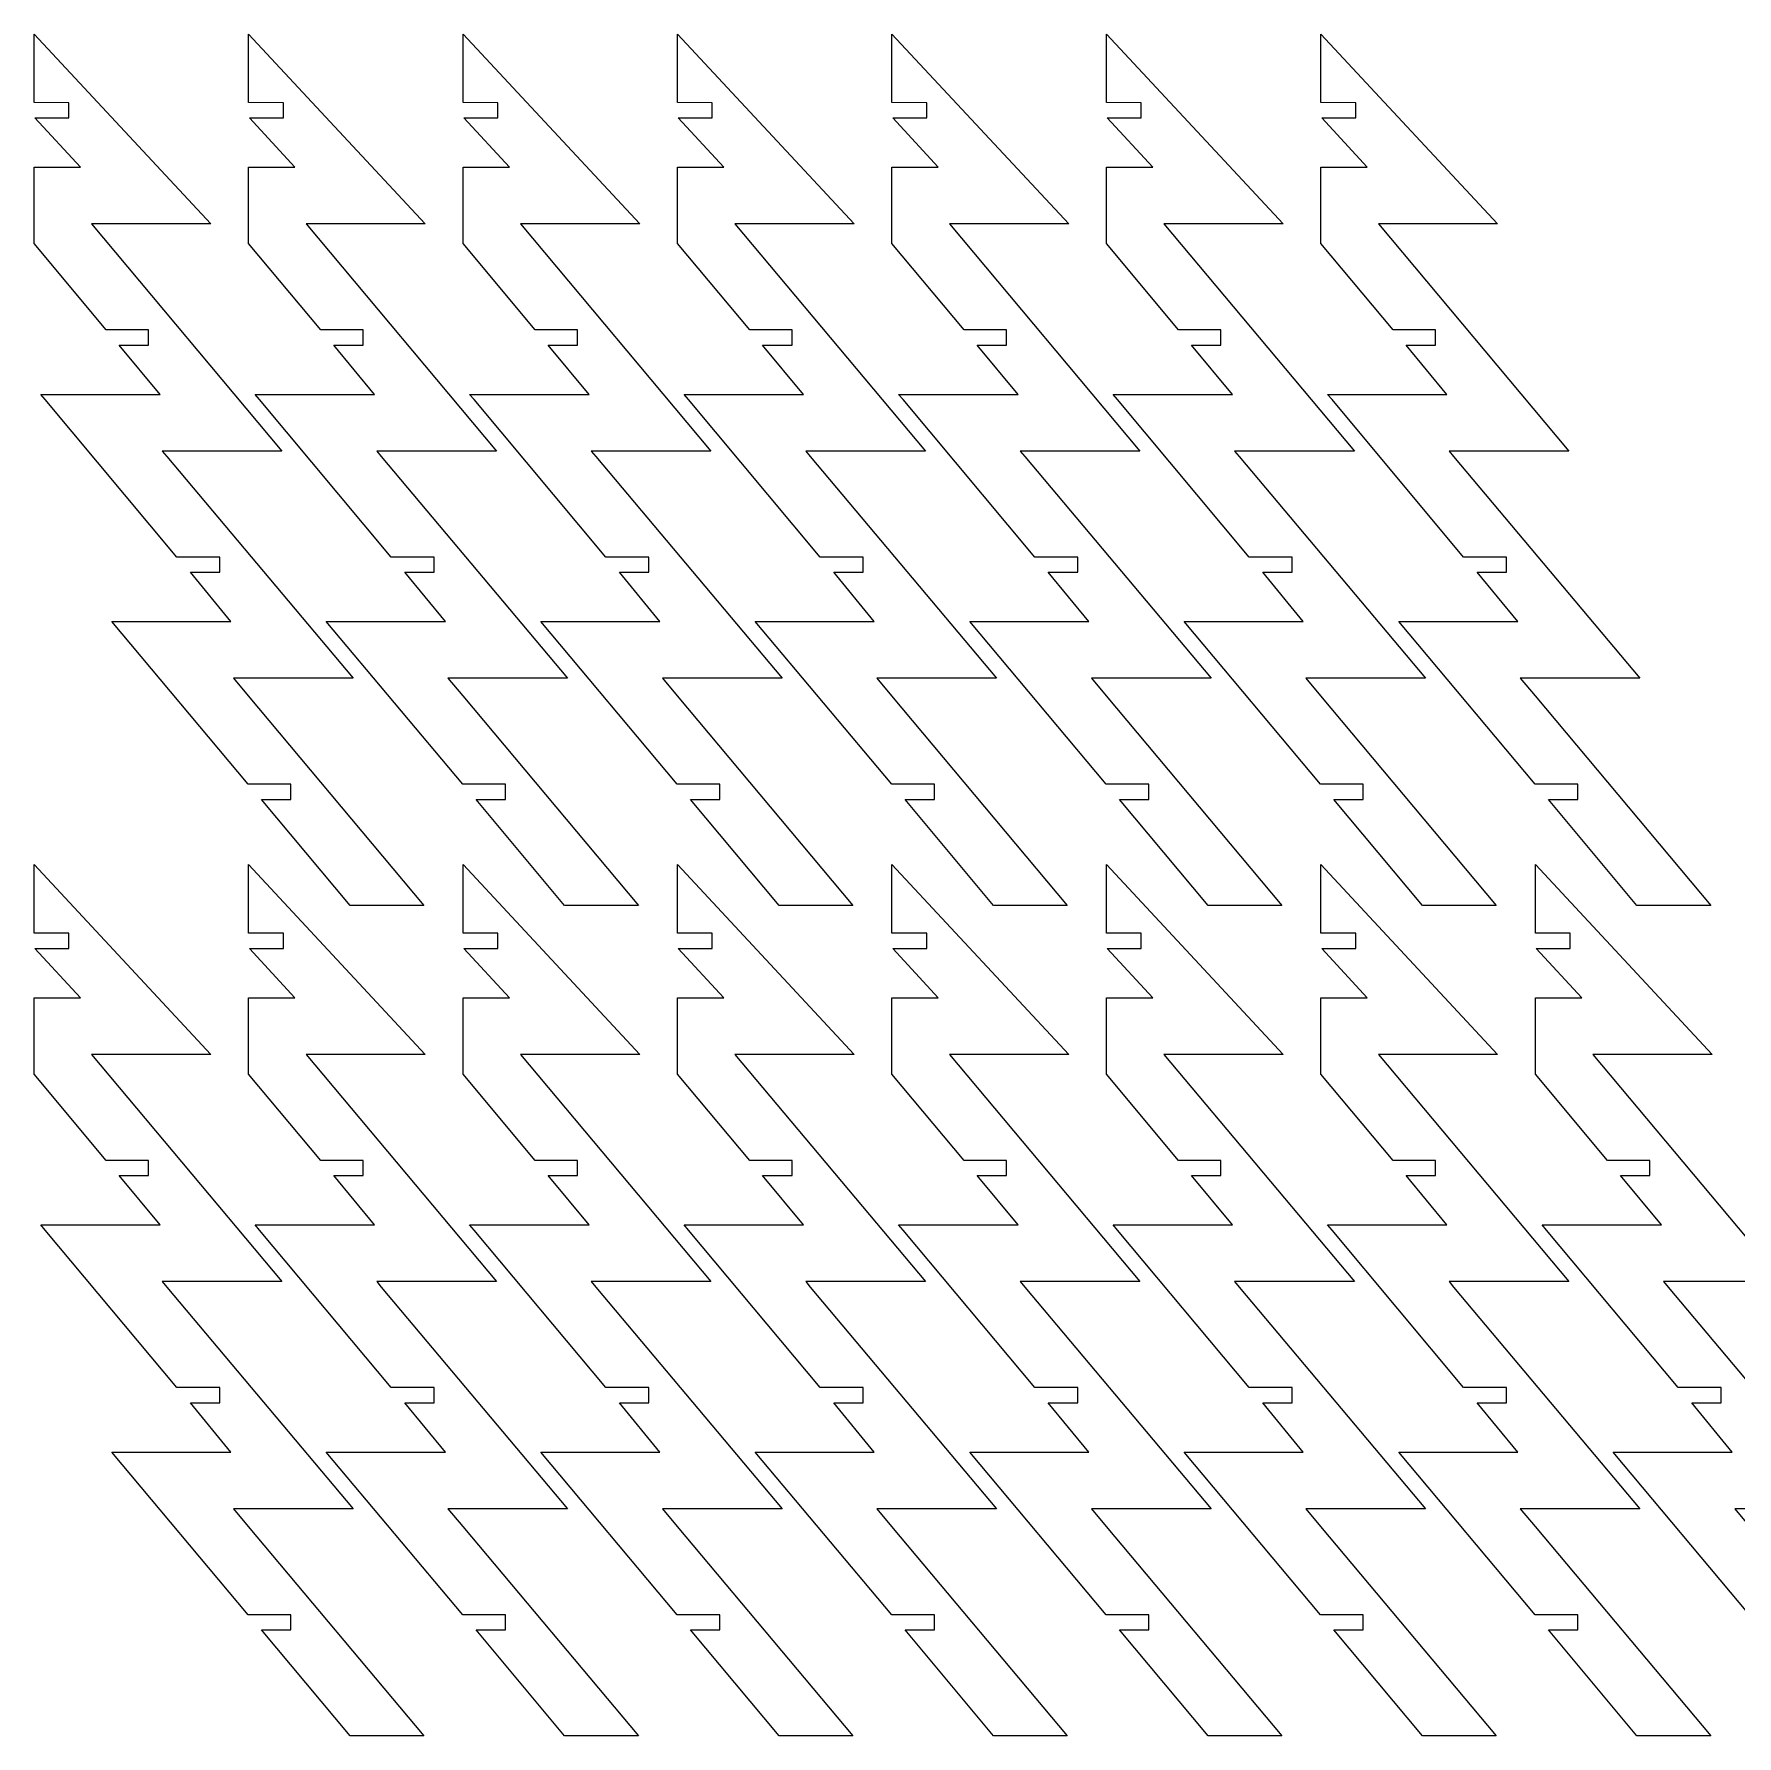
# Model space of a CAD drawing. Header units: millimetres. Extents: x -1172 to 901, y -384 to 816.
# Drawn here: x -239.5 to 97.8, y -275.7 to 61.4 of the extents above; entities that cross this region are included whole.
import ezdxf

# ---------------------------------------------------------------- set-up
doc = ezdxf.new("R2010")
doc.units = ezdxf.units.MM
doc.header["$MEASUREMENT"] = 0
doc.layers.add('layer 1', color=7, linetype='Continuous')

msp = doc.modelspace()

# ---------------------------------------------------------------- linework, layer by layer
at = {"layer": 'layer 1', "color": 142, "lineweight": 9}
for points in [[(-224.1296, -54.992), (-224.1296, -54.992), (-197.105, -87.2105), (-197.105, -87.2105), (-197.105, -87.2105), (-197.105, -87.2105), (-188.6543, -87.2105), (-188.6543, -87.2105), (-188.6543, -87.2105), (-188.6543, -87.2105), (-188.6543, -90.2105), (-188.6543, -90.2105), (-188.6543, -90.2105), (-188.6543, -90.2105), (-194.4703, -90.2105), (-194.4703, -90.2105), (-194.4703, -90.2105), (-194.4703, -90.2105), (-176.9279, -111.2107), (-176.9279, -111.2107), (-176.9279, -111.2107), (-176.9279, -111.2107), (-162.3229, -111.2107), (-162.3229, -111.2107), (-162.3229, -111.2107), (-162.3229, -111.2107), (-197.1209, -69.724), (-197.1209, -69.724), (-197.1209, -69.724), (-197.1209, -69.724), (-200.0419, -66.2103), (-200.0419, -66.2103), (-200.0419, -66.2103), (-200.0419, -66.2103), (-176.3353, -66.2103), (-176.3353, -66.2103), (-176.3353, -66.2103), (-176.3353, -66.2103), (-213.2499, -22.3108), (-213.2499, -22.3108), (-213.2499, -22.3108), (-213.2499, -22.3108), (-214.1389, -21.2101), (-214.1389, -21.2101), (-214.1389, -21.2101), (-214.1389, -21.2101), (-190.4323, -21.2101), (-190.4323, -21.2101), (-190.4323, -21.2101), (-190.4323, -21.2101), (-228.1513, 23.7902), (-228.1513, 23.7902), (-228.1513, 23.7902), (-228.1513, 23.7902), (-204.5293, 23.7902), (-204.5293, 23.7902), (-204.5293, 23.7902), (-204.5293, 23.7902), (-239.5389, 61.3822), (-239.5389, 61.3822), (-239.5389, 61.3822), (-239.5389, 61.3822), (-239.5389, 47.7932), (-239.5389, 47.7932), (-239.5389, 47.7932), (-239.5389, 47.7932), (-232.6386, 47.7904), (-232.6386, 47.7904), (-232.6386, 47.7904), (-232.6386, 47.7904), (-232.6386, 44.7904), (-232.6386, 44.7904), (-232.6386, 44.7904), (-232.6386, 44.7904), (-239.3789, 44.7904), (-239.3789, 44.7904), (-239.3789, 44.7904), (-239.3789, 44.7904), (-230.3526, 35.0086), (-230.3526, 35.0086), (-230.3526, 35.0086), (-230.3526, 35.0086), (-239.5389, 35.0086), (-239.5389, 35.0086), (-239.5389, 35.0086), (-239.5389, 35.0086), (-239.5389, 19.8956), (-239.5389, 19.8956), (-239.5389, 19.8956), (-239.5389, 19.8956), (-225.2303, 2.7929), (-225.2303, 2.7929), (-225.2303, 2.7929), (-225.2303, 2.7929), (-216.8483, 2.79), (-216.8483, 2.79), (-216.8483, 2.79), (-216.8483, 2.79), (-216.8483, -0.21), (-216.8483, -0.21), (-216.8483, -0.21), (-216.8483, -0.21), (-222.6648, -0.21), (-222.6648, -0.21), (-222.6648, -0.21), (-222.6648, -0.21), (-214.5623, -9.9918), (-214.5623, -9.9918), (-214.5623, -9.9918), (-214.5623, -9.9918), (-238.2266, -9.9918), (-238.2266, -9.9918), (-238.2266, -9.9918), (-238.2266, -9.9918), (-237.3376, -11.0078), (-237.3376, -11.0078), (-237.3376, -11.0078), (-237.3376, -11.0078), (-211.2603, -42.2073), (-211.2603, -42.2073), (-211.2603, -42.2073), (-211.2603, -42.2073), (-202.7513, -42.2102), (-202.7513, -42.2102), (-202.7513, -42.2102), (-202.7513, -42.2102), (-202.7513, -45.2102), (-202.7513, -45.2102), (-202.7513, -45.2102), (-202.7513, -45.2102), (-208.5685, -45.2102), (-208.5685, -45.2102), (-208.5685, -45.2102), (-208.5685, -45.2102), (-200.5499, -54.992), (-200.5499, -54.992), (-200.5499, -54.992), (-208.4098, -54.992), (-216.2697, -54.992), (-224.1296, -54.992)], [(-181.645, -54.992), (-181.645, -54.992), (-154.6204, -87.2105), (-154.6204, -87.2105), (-154.6204, -87.2105), (-154.6204, -87.2105), (-146.1697, -87.2105), (-146.1697, -87.2105), (-146.1697, -87.2105), (-146.1697, -87.2105), (-146.1697, -90.2105), (-146.1697, -90.2105), (-146.1697, -90.2105), (-146.1697, -90.2105), (-151.9857, -90.2105), (-151.9857, -90.2105), (-151.9857, -90.2105), (-151.9857, -90.2105), (-134.4433, -111.2107), (-134.4433, -111.2107), (-134.4433, -111.2107), (-134.4433, -111.2107), (-119.8383, -111.2107), (-119.8383, -111.2107), (-119.8383, -111.2107), (-119.8383, -111.2107), (-154.6363, -69.724), (-154.6363, -69.724), (-154.6363, -69.724), (-154.6363, -69.724), (-157.5573, -66.2103), (-157.5573, -66.2103), (-157.5573, -66.2103), (-157.5573, -66.2103), (-133.8507, -66.2103), (-133.8507, -66.2103), (-133.8507, -66.2103), (-133.8507, -66.2103), (-170.7653, -22.3108), (-170.7653, -22.3108), (-170.7653, -22.3108), (-170.7653, -22.3108), (-171.6543, -21.2101), (-171.6543, -21.2101), (-171.6543, -21.2101), (-171.6543, -21.2101), (-147.9477, -21.2101), (-147.9477, -21.2101), (-147.9477, -21.2101), (-147.9477, -21.2101), (-185.6667, 23.7902), (-185.6667, 23.7902), (-185.6667, 23.7902), (-185.6667, 23.7902), (-162.0447, 23.7902), (-162.0447, 23.7902), (-162.0447, 23.7902), (-162.0447, 23.7902), (-197.0543, 61.3822), (-197.0543, 61.3822), (-197.0543, 61.3822), (-197.0543, 61.3822), (-197.0543, 47.7932), (-197.0543, 47.7932), (-197.0543, 47.7932), (-197.0543, 47.7932), (-190.154, 47.7904), (-190.154, 47.7904), (-190.154, 47.7904), (-190.154, 47.7904), (-190.154, 44.7904), (-190.154, 44.7904), (-190.154, 44.7904), (-190.154, 44.7904), (-196.8943, 44.7904), (-196.8943, 44.7904), (-196.8943, 44.7904), (-196.8943, 44.7904), (-187.868, 35.0086), (-187.868, 35.0086), (-187.868, 35.0086), (-187.868, 35.0086), (-197.0543, 35.0086), (-197.0543, 35.0086), (-197.0543, 35.0086), (-197.0543, 35.0086), (-197.0543, 19.8956), (-197.0543, 19.8956), (-197.0543, 19.8956), (-197.0543, 19.8956), (-182.7457, 2.7929), (-182.7457, 2.7929), (-182.7457, 2.7929), (-182.7457, 2.7929), (-174.3637, 2.79), (-174.3637, 2.79), (-174.3637, 2.79), (-174.3637, 2.79), (-174.3637, -0.21), (-174.3637, -0.21), (-174.3637, -0.21), (-174.3637, -0.21), (-180.1802, -0.21), (-180.1802, -0.21), (-180.1802, -0.21), (-180.1802, -0.21), (-172.0777, -9.9918), (-172.0777, -9.9918), (-172.0777, -9.9918), (-172.0777, -9.9918), (-195.742, -9.9918), (-195.742, -9.9918), (-195.742, -9.9918), (-195.742, -9.9918), (-194.853, -11.0078), (-194.853, -11.0078), (-194.853, -11.0078), (-194.853, -11.0078), (-168.7757, -42.2073), (-168.7757, -42.2073), (-168.7757, -42.2073), (-168.7757, -42.2073), (-160.2667, -42.2102), (-160.2667, -42.2102), (-160.2667, -42.2102), (-160.2667, -42.2102), (-160.2667, -45.2102), (-160.2667, -45.2102), (-160.2667, -45.2102), (-160.2667, -45.2102), (-166.0839, -45.2102), (-166.0839, -45.2102), (-166.0839, -45.2102), (-166.0839, -45.2102), (-158.0653, -54.992), (-158.0653, -54.992), (-158.0653, -54.992), (-165.9252, -54.992), (-173.7851, -54.992), (-181.645, -54.992)], [(-139.1604, -54.992), (-139.1604, -54.992), (-112.1358, -87.2105), (-112.1358, -87.2105), (-112.1358, -87.2105), (-112.1358, -87.2105), (-103.6851, -87.2105), (-103.6851, -87.2105), (-103.6851, -87.2105), (-103.6851, -87.2105), (-103.6851, -90.2105), (-103.6851, -90.2105), (-103.6851, -90.2105), (-103.6851, -90.2105), (-109.5011, -90.2105), (-109.5011, -90.2105), (-109.5011, -90.2105), (-109.5011, -90.2105), (-91.9587, -111.2107), (-91.9587, -111.2107), (-91.9587, -111.2107), (-91.9587, -111.2107), (-77.3537, -111.2107), (-77.3537, -111.2107), (-77.3537, -111.2107), (-77.3537, -111.2107), (-112.1517, -69.724), (-112.1517, -69.724), (-112.1517, -69.724), (-112.1517, -69.724), (-115.0727, -66.2103), (-115.0727, -66.2103), (-115.0727, -66.2103), (-115.0727, -66.2103), (-91.3661, -66.2103), (-91.3661, -66.2103), (-91.3661, -66.2103), (-91.3661, -66.2103), (-128.2807, -22.3108), (-128.2807, -22.3108), (-128.2807, -22.3108), (-128.2807, -22.3108), (-129.1697, -21.2101), (-129.1697, -21.2101), (-129.1697, -21.2101), (-129.1697, -21.2101), (-105.4631, -21.2101), (-105.4631, -21.2101), (-105.4631, -21.2101), (-105.4631, -21.2101), (-143.1821, 23.7902), (-143.1821, 23.7902), (-143.1821, 23.7902), (-143.1821, 23.7902), (-119.5601, 23.7902), (-119.5601, 23.7902), (-119.5601, 23.7902), (-119.5601, 23.7902), (-154.5697, 61.3822), (-154.5697, 61.3822), (-154.5697, 61.3822), (-154.5697, 61.3822), (-154.5697, 47.7932), (-154.5697, 47.7932), (-154.5697, 47.7932), (-154.5697, 47.7932), (-147.6694, 47.7904), (-147.6694, 47.7904), (-147.6694, 47.7904), (-147.6694, 47.7904), (-147.6694, 44.7904), (-147.6694, 44.7904), (-147.6694, 44.7904), (-147.6694, 44.7904), (-154.4097, 44.7904), (-154.4097, 44.7904), (-154.4097, 44.7904), (-154.4097, 44.7904), (-145.3834, 35.0086), (-145.3834, 35.0086), (-145.3834, 35.0086), (-145.3834, 35.0086), (-154.5697, 35.0086), (-154.5697, 35.0086), (-154.5697, 35.0086), (-154.5697, 35.0086), (-154.5697, 19.8956), (-154.5697, 19.8956), (-154.5697, 19.8956), (-154.5697, 19.8956), (-140.2611, 2.7929), (-140.2611, 2.7929), (-140.2611, 2.7929), (-140.2611, 2.7929), (-131.8791, 2.79), (-131.8791, 2.79), (-131.8791, 2.79), (-131.8791, 2.79), (-131.8791, -0.21), (-131.8791, -0.21), (-131.8791, -0.21), (-131.8791, -0.21), (-137.6956, -0.21), (-137.6956, -0.21), (-137.6956, -0.21), (-137.6956, -0.21), (-129.5931, -9.9918), (-129.5931, -9.9918), (-129.5931, -9.9918), (-129.5931, -9.9918), (-153.2574, -9.9918), (-153.2574, -9.9918), (-153.2574, -9.9918), (-153.2574, -9.9918), (-152.3684, -11.0078), (-152.3684, -11.0078), (-152.3684, -11.0078), (-152.3684, -11.0078), (-126.2911, -42.2073), (-126.2911, -42.2073), (-126.2911, -42.2073), (-126.2911, -42.2073), (-117.7821, -42.2102), (-117.7821, -42.2102), (-117.7821, -42.2102), (-117.7821, -42.2102), (-117.7821, -45.2102), (-117.7821, -45.2102), (-117.7821, -45.2102), (-117.7821, -45.2102), (-123.5993, -45.2102), (-123.5993, -45.2102), (-123.5993, -45.2102), (-123.5993, -45.2102), (-115.5807, -54.992), (-115.5807, -54.992), (-115.5807, -54.992), (-123.4406, -54.992), (-131.3005, -54.992), (-139.1604, -54.992)], [(-96.6758, -54.992), (-96.6758, -54.992), (-69.6512, -87.2105), (-69.6512, -87.2105), (-69.6512, -87.2105), (-69.6512, -87.2105), (-61.2005, -87.2105), (-61.2005, -87.2105), (-61.2005, -87.2105), (-61.2005, -87.2105), (-61.2005, -90.2105), (-61.2005, -90.2105), (-61.2005, -90.2105), (-61.2005, -90.2105), (-67.0165, -90.2105), (-67.0165, -90.2105), (-67.0165, -90.2105), (-67.0165, -90.2105), (-49.4741, -111.2107), (-49.4741, -111.2107), (-49.4741, -111.2107), (-49.4741, -111.2107), (-34.8691, -111.2107), (-34.8691, -111.2107), (-34.8691, -111.2107), (-34.8691, -111.2107), (-69.6671, -69.724), (-69.6671, -69.724), (-69.6671, -69.724), (-69.6671, -69.724), (-72.5881, -66.2103), (-72.5881, -66.2103), (-72.5881, -66.2103), (-72.5881, -66.2103), (-48.8815, -66.2103), (-48.8815, -66.2103), (-48.8815, -66.2103), (-48.8815, -66.2103), (-85.7961, -22.3108), (-85.7961, -22.3108), (-85.7961, -22.3108), (-85.7961, -22.3108), (-86.6851, -21.2101), (-86.6851, -21.2101), (-86.6851, -21.2101), (-86.6851, -21.2101), (-62.9785, -21.2101), (-62.9785, -21.2101), (-62.9785, -21.2101), (-62.9785, -21.2101), (-100.6975, 23.7902), (-100.6975, 23.7902), (-100.6975, 23.7902), (-100.6975, 23.7902), (-77.0755, 23.7902), (-77.0755, 23.7902), (-77.0755, 23.7902), (-77.0755, 23.7902), (-112.0851, 61.3822), (-112.0851, 61.3822), (-112.0851, 61.3822), (-112.0851, 61.3822), (-112.0851, 47.7932), (-112.0851, 47.7932), (-112.0851, 47.7932), (-112.0851, 47.7932), (-105.1848, 47.7904), (-105.1848, 47.7904), (-105.1848, 47.7904), (-105.1848, 47.7904), (-105.1848, 44.7904), (-105.1848, 44.7904), (-105.1848, 44.7904), (-105.1848, 44.7904), (-111.9251, 44.7904), (-111.9251, 44.7904), (-111.9251, 44.7904), (-111.9251, 44.7904), (-102.8988, 35.0086), (-102.8988, 35.0086), (-102.8988, 35.0086), (-102.8988, 35.0086), (-112.0851, 35.0086), (-112.0851, 35.0086), (-112.0851, 35.0086), (-112.0851, 35.0086), (-112.0851, 19.8956), (-112.0851, 19.8956), (-112.0851, 19.8956), (-112.0851, 19.8956), (-97.7765, 2.7929), (-97.7765, 2.7929), (-97.7765, 2.7929), (-97.7765, 2.7929), (-89.3945, 2.79), (-89.3945, 2.79), (-89.3945, 2.79), (-89.3945, 2.79), (-89.3945, -0.21), (-89.3945, -0.21), (-89.3945, -0.21), (-89.3945, -0.21), (-95.211, -0.21), (-95.211, -0.21), (-95.211, -0.21), (-95.211, -0.21), (-87.1085, -9.9918), (-87.1085, -9.9918), (-87.1085, -9.9918), (-87.1085, -9.9918), (-110.7728, -9.9918), (-110.7728, -9.9918), (-110.7728, -9.9918), (-110.7728, -9.9918), (-109.8838, -11.0078), (-109.8838, -11.0078), (-109.8838, -11.0078), (-109.8838, -11.0078), (-83.8065, -42.2073), (-83.8065, -42.2073), (-83.8065, -42.2073), (-83.8065, -42.2073), (-75.2975, -42.2102), (-75.2975, -42.2102), (-75.2975, -42.2102), (-75.2975, -42.2102), (-75.2975, -45.2102), (-75.2975, -45.2102), (-75.2975, -45.2102), (-75.2975, -45.2102), (-81.1147, -45.2102), (-81.1147, -45.2102), (-81.1147, -45.2102), (-81.1147, -45.2102), (-73.0961, -54.992), (-73.0961, -54.992), (-73.0961, -54.992), (-80.956, -54.992), (-88.8159, -54.992), (-96.6758, -54.992)], [(-54.1912, -54.992), (-54.1912, -54.992), (-27.1666, -87.2105), (-27.1666, -87.2105), (-27.1666, -87.2105), (-27.1666, -87.2105), (-18.7159, -87.2105), (-18.7159, -87.2105), (-18.7159, -87.2105), (-18.7159, -87.2105), (-18.7159, -90.2105), (-18.7159, -90.2105), (-18.7159, -90.2105), (-18.7159, -90.2105), (-24.5319, -90.2105), (-24.5319, -90.2105), (-24.5319, -90.2105), (-24.5319, -90.2105), (-6.9895, -111.2107), (-6.9895, -111.2107), (-6.9895, -111.2107), (-6.9895, -111.2107), (7.6155, -111.2107), (7.6155, -111.2107), (7.6155, -111.2107), (7.6155, -111.2107), (-27.1825, -69.724), (-27.1825, -69.724), (-27.1825, -69.724), (-27.1825, -69.724), (-30.1035, -66.2103), (-30.1035, -66.2103), (-30.1035, -66.2103), (-30.1035, -66.2103), (-6.3969, -66.2103), (-6.3969, -66.2103), (-6.3969, -66.2103), (-6.3969, -66.2103), (-43.3115, -22.3108), (-43.3115, -22.3108), (-43.3115, -22.3108), (-43.3115, -22.3108), (-44.2005, -21.2101), (-44.2005, -21.2101), (-44.2005, -21.2101), (-44.2005, -21.2101), (-20.4939, -21.2101), (-20.4939, -21.2101), (-20.4939, -21.2101), (-20.4939, -21.2101), (-58.2129, 23.7902), (-58.2129, 23.7902), (-58.2129, 23.7902), (-58.2129, 23.7902), (-34.5909, 23.7902), (-34.5909, 23.7902), (-34.5909, 23.7902), (-34.5909, 23.7902), (-69.6005, 61.3822), (-69.6005, 61.3822), (-69.6005, 61.3822), (-69.6005, 61.3822), (-69.6005, 47.7932), (-69.6005, 47.7932), (-69.6005, 47.7932), (-69.6005, 47.7932), (-62.7002, 47.7904), (-62.7002, 47.7904), (-62.7002, 47.7904), (-62.7002, 47.7904), (-62.7002, 44.7904), (-62.7002, 44.7904), (-62.7002, 44.7904), (-62.7002, 44.7904), (-69.4405, 44.7904), (-69.4405, 44.7904), (-69.4405, 44.7904), (-69.4405, 44.7904), (-60.4142, 35.0086), (-60.4142, 35.0086), (-60.4142, 35.0086), (-60.4142, 35.0086), (-69.6005, 35.0086), (-69.6005, 35.0086), (-69.6005, 35.0086), (-69.6005, 35.0086), (-69.6005, 19.8956), (-69.6005, 19.8956), (-69.6005, 19.8956), (-69.6005, 19.8956), (-55.2919, 2.7929), (-55.2919, 2.7929), (-55.2919, 2.7929), (-55.2919, 2.7929), (-46.9099, 2.79), (-46.9099, 2.79), (-46.9099, 2.79), (-46.9099, 2.79), (-46.9099, -0.21), (-46.9099, -0.21), (-46.9099, -0.21), (-46.9099, -0.21), (-52.7264, -0.21), (-52.7264, -0.21), (-52.7264, -0.21), (-52.7264, -0.21), (-44.6239, -9.9918), (-44.6239, -9.9918), (-44.6239, -9.9918), (-44.6239, -9.9918), (-68.2882, -9.9918), (-68.2882, -9.9918), (-68.2882, -9.9918), (-68.2882, -9.9918), (-67.3992, -11.0078), (-67.3992, -11.0078), (-67.3992, -11.0078), (-67.3992, -11.0078), (-41.3219, -42.2073), (-41.3219, -42.2073), (-41.3219, -42.2073), (-41.3219, -42.2073), (-32.8129, -42.2102), (-32.8129, -42.2102), (-32.8129, -42.2102), (-32.8129, -42.2102), (-32.8129, -45.2102), (-32.8129, -45.2102), (-32.8129, -45.2102), (-32.8129, -45.2102), (-38.6301, -45.2102), (-38.6301, -45.2102), (-38.6301, -45.2102), (-38.6301, -45.2102), (-30.6115, -54.992), (-30.6115, -54.992), (-30.6115, -54.992), (-38.4714, -54.992), (-46.3313, -54.992), (-54.1912, -54.992)], [(-11.7066, -54.992), (-11.7066, -54.992), (15.318, -87.2105), (15.318, -87.2105), (15.318, -87.2105), (15.318, -87.2105), (23.7687, -87.2105), (23.7687, -87.2105), (23.7687, -87.2105), (23.7687, -87.2105), (23.7687, -90.2105), (23.7687, -90.2105), (23.7687, -90.2105), (23.7687, -90.2105), (17.9527, -90.2105), (17.9527, -90.2105), (17.9527, -90.2105), (17.9527, -90.2105), (35.4951, -111.2107), (35.4951, -111.2107), (35.4951, -111.2107), (35.4951, -111.2107), (50.1001, -111.2107), (50.1001, -111.2107), (50.1001, -111.2107), (50.1001, -111.2107), (15.3021, -69.724), (15.3021, -69.724), (15.3021, -69.724), (15.3021, -69.724), (12.3811, -66.2103), (12.3811, -66.2103), (12.3811, -66.2103), (12.3811, -66.2103), (36.0877, -66.2103), (36.0877, -66.2103), (36.0877, -66.2103), (36.0877, -66.2103), (-0.8269, -22.3108), (-0.8269, -22.3108), (-0.8269, -22.3108), (-0.8269, -22.3108), (-1.7159, -21.2101), (-1.7159, -21.2101), (-1.7159, -21.2101), (-1.7159, -21.2101), (21.9907, -21.2101), (21.9907, -21.2101), (21.9907, -21.2101), (21.9907, -21.2101), (-15.7283, 23.7902), (-15.7283, 23.7902), (-15.7283, 23.7902), (-15.7283, 23.7902), (7.8937, 23.7902), (7.8937, 23.7902), (7.8937, 23.7902), (7.8937, 23.7902), (-27.1159, 61.3822), (-27.1159, 61.3822), (-27.1159, 61.3822), (-27.1159, 61.3822), (-27.1159, 47.7932), (-27.1159, 47.7932), (-27.1159, 47.7932), (-27.1159, 47.7932), (-20.2156, 47.7904), (-20.2156, 47.7904), (-20.2156, 47.7904), (-20.2156, 47.7904), (-20.2156, 44.7904), (-20.2156, 44.7904), (-20.2156, 44.7904), (-20.2156, 44.7904), (-26.9559, 44.7904), (-26.9559, 44.7904), (-26.9559, 44.7904), (-26.9559, 44.7904), (-17.9296, 35.0086), (-17.9296, 35.0086), (-17.9296, 35.0086), (-17.9296, 35.0086), (-27.1159, 35.0086), (-27.1159, 35.0086), (-27.1159, 35.0086), (-27.1159, 35.0086), (-27.1159, 19.8956), (-27.1159, 19.8956), (-27.1159, 19.8956), (-27.1159, 19.8956), (-12.8073, 2.7929), (-12.8073, 2.7929), (-12.8073, 2.7929), (-12.8073, 2.7929), (-4.4253, 2.79), (-4.4253, 2.79), (-4.4253, 2.79), (-4.4253, 2.79), (-4.4253, -0.21), (-4.4253, -0.21), (-4.4253, -0.21), (-4.4253, -0.21), (-10.2418, -0.21), (-10.2418, -0.21), (-10.2418, -0.21), (-10.2418, -0.21), (-2.1393, -9.9918), (-2.1393, -9.9918), (-2.1393, -9.9918), (-2.1393, -9.9918), (-25.8036, -9.9918), (-25.8036, -9.9918), (-25.8036, -9.9918), (-25.8036, -9.9918), (-24.9146, -11.0078), (-24.9146, -11.0078), (-24.9146, -11.0078), (-24.9146, -11.0078), (1.1627, -42.2073), (1.1627, -42.2073), (1.1627, -42.2073), (1.1627, -42.2073), (9.6717, -42.2102), (9.6717, -42.2102), (9.6717, -42.2102), (9.6717, -42.2102), (9.6717, -45.2102), (9.6717, -45.2102), (9.6717, -45.2102), (9.6717, -45.2102), (3.8545, -45.2102), (3.8545, -45.2102), (3.8545, -45.2102), (3.8545, -45.2102), (11.8731, -54.992), (11.8731, -54.992), (11.8731, -54.992), (4.0132, -54.992), (-3.8467, -54.992), (-11.7066, -54.992)], [(30.778, -54.992), (30.778, -54.992), (57.8026, -87.2105), (57.8026, -87.2105), (57.8026, -87.2105), (57.8026, -87.2105), (66.2533, -87.2105), (66.2533, -87.2105), (66.2533, -87.2105), (66.2533, -87.2105), (66.2533, -90.2105), (66.2533, -90.2105), (66.2533, -90.2105), (66.2533, -90.2105), (60.4373, -90.2105), (60.4373, -90.2105), (60.4373, -90.2105), (60.4373, -90.2105), (77.9797, -111.2107), (77.9797, -111.2107), (77.9797, -111.2107), (77.9797, -111.2107), (92.5847, -111.2107), (92.5847, -111.2107), (92.5847, -111.2107), (92.5847, -111.2107), (57.7867, -69.724), (57.7867, -69.724), (57.7867, -69.724), (57.7867, -69.724), (54.8657, -66.2103), (54.8657, -66.2103), (54.8657, -66.2103), (54.8657, -66.2103), (78.5723, -66.2103), (78.5723, -66.2103), (78.5723, -66.2103), (78.5723, -66.2103), (41.6577, -22.3108), (41.6577, -22.3108), (41.6577, -22.3108), (41.6577, -22.3108), (40.7687, -21.2101), (40.7687, -21.2101), (40.7687, -21.2101), (40.7687, -21.2101), (64.4753, -21.2101), (64.4753, -21.2101), (64.4753, -21.2101), (64.4753, -21.2101), (26.7563, 23.7902), (26.7563, 23.7902), (26.7563, 23.7902), (26.7563, 23.7902), (50.3783, 23.7902), (50.3783, 23.7902), (50.3783, 23.7902), (50.3783, 23.7902), (15.3687, 61.3822), (15.3687, 61.3822), (15.3687, 61.3822), (15.3687, 61.3822), (15.3687, 47.7932), (15.3687, 47.7932), (15.3687, 47.7932), (15.3687, 47.7932), (22.269, 47.7904), (22.269, 47.7904), (22.269, 47.7904), (22.269, 47.7904), (22.269, 44.7904), (22.269, 44.7904), (22.269, 44.7904), (22.269, 44.7904), (15.5287, 44.7904), (15.5287, 44.7904), (15.5287, 44.7904), (15.5287, 44.7904), (24.555, 35.0086), (24.555, 35.0086), (24.555, 35.0086), (24.555, 35.0086), (15.3687, 35.0086), (15.3687, 35.0086), (15.3687, 35.0086), (15.3687, 35.0086), (15.3687, 19.8956), (15.3687, 19.8956), (15.3687, 19.8956), (15.3687, 19.8956), (29.6773, 2.7929), (29.6773, 2.7929), (29.6773, 2.7929), (29.6773, 2.7929), (38.0593, 2.79), (38.0593, 2.79), (38.0593, 2.79), (38.0593, 2.79), (38.0593, -0.21), (38.0593, -0.21), (38.0593, -0.21), (38.0593, -0.21), (32.2428, -0.21), (32.2428, -0.21), (32.2428, -0.21), (32.2428, -0.21), (40.3453, -9.9918), (40.3453, -9.9918), (40.3453, -9.9918), (40.3453, -9.9918), (16.681, -9.9918), (16.681, -9.9918), (16.681, -9.9918), (16.681, -9.9918), (17.57, -11.0078), (17.57, -11.0078), (17.57, -11.0078), (17.57, -11.0078), (43.6473, -42.2073), (43.6473, -42.2073), (43.6473, -42.2073), (43.6473, -42.2073), (52.1563, -42.2102), (52.1563, -42.2102), (52.1563, -42.2102), (52.1563, -42.2102), (52.1563, -45.2102), (52.1563, -45.2102), (52.1563, -45.2102), (52.1563, -45.2102), (46.3391, -45.2102), (46.3391, -45.2102), (46.3391, -45.2102), (46.3391, -45.2102), (54.3577, -54.992), (54.3577, -54.992), (54.3577, -54.992), (46.4978, -54.992), (38.6379, -54.992), (30.778, -54.992)], [(-224.1296, -219.4993), (-224.1296, -219.4993), (-197.105, -251.7178), (-197.105, -251.7178), (-197.105, -251.7178), (-197.105, -251.7178), (-188.6543, -251.7178), (-188.6543, -251.7178), (-188.6543, -251.7178), (-188.6543, -251.7178), (-188.6543, -254.7178), (-188.6543, -254.7178), (-188.6543, -254.7178), (-188.6543, -254.7178), (-194.4703, -254.7178), (-194.4703, -254.7178), (-194.4703, -254.7178), (-194.4703, -254.7178), (-176.9279, -275.718), (-176.9279, -275.718), (-176.9279, -275.718), (-176.9279, -275.718), (-162.3229, -275.718), (-162.3229, -275.718), (-162.3229, -275.718), (-162.3229, -275.718), (-197.1209, -234.2313), (-197.1209, -234.2313), (-197.1209, -234.2313), (-197.1209, -234.2313), (-200.0419, -230.7176), (-200.0419, -230.7176), (-200.0419, -230.7176), (-200.0419, -230.7176), (-176.3353, -230.7176), (-176.3353, -230.7176), (-176.3353, -230.7176), (-176.3353, -230.7176), (-213.2499, -186.8181), (-213.2499, -186.8181), (-213.2499, -186.8181), (-213.2499, -186.8181), (-214.1389, -185.7174), (-214.1389, -185.7174), (-214.1389, -185.7174), (-214.1389, -185.7174), (-190.4323, -185.7174), (-190.4323, -185.7174), (-190.4323, -185.7174), (-190.4323, -185.7174), (-228.1513, -140.7171), (-228.1513, -140.7171), (-228.1513, -140.7171), (-228.1513, -140.7171), (-204.5293, -140.7171), (-204.5293, -140.7171), (-204.5293, -140.7171), (-204.5293, -140.7171), (-239.5389, -103.1251), (-239.5389, -103.1251), (-239.5389, -103.1251), (-239.5389, -103.1251), (-239.5389, -116.7141), (-239.5389, -116.7141), (-239.5389, -116.7141), (-239.5389, -116.7141), (-232.6386, -116.7169), (-232.6386, -116.7169), (-232.6386, -116.7169), (-232.6386, -116.7169), (-232.6386, -119.7169), (-232.6386, -119.7169), (-232.6386, -119.7169), (-232.6386, -119.7169), (-239.3789, -119.7169), (-239.3789, -119.7169), (-239.3789, -119.7169), (-239.3789, -119.7169), (-230.3526, -129.4987), (-230.3526, -129.4987), (-230.3526, -129.4987), (-230.3526, -129.4987), (-239.5389, -129.4987), (-239.5389, -129.4987), (-239.5389, -129.4987), (-239.5389, -129.4987), (-239.5389, -144.6117), (-239.5389, -144.6117), (-239.5389, -144.6117), (-239.5389, -144.6117), (-225.2303, -161.7144), (-225.2303, -161.7144), (-225.2303, -161.7144), (-225.2303, -161.7144), (-216.8483, -161.7173), (-216.8483, -161.7173), (-216.8483, -161.7173), (-216.8483, -161.7173), (-216.8483, -164.7173), (-216.8483, -164.7173), (-216.8483, -164.7173), (-216.8483, -164.7173), (-222.6648, -164.7173), (-222.6648, -164.7173), (-222.6648, -164.7173), (-222.6648, -164.7173), (-214.5623, -174.4991), (-214.5623, -174.4991), (-214.5623, -174.4991), (-214.5623, -174.4991), (-238.2266, -174.4991), (-238.2266, -174.4991), (-238.2266, -174.4991), (-238.2266, -174.4991), (-237.3376, -175.5151), (-237.3376, -175.5151), (-237.3376, -175.5151), (-237.3376, -175.5151), (-211.2603, -206.7146), (-211.2603, -206.7146), (-211.2603, -206.7146), (-211.2603, -206.7146), (-202.7513, -206.7175), (-202.7513, -206.7175), (-202.7513, -206.7175), (-202.7513, -206.7175), (-202.7513, -209.7175), (-202.7513, -209.7175), (-202.7513, -209.7175), (-202.7513, -209.7175), (-208.5685, -209.7175), (-208.5685, -209.7175), (-208.5685, -209.7175), (-208.5685, -209.7175), (-200.5499, -219.4993), (-200.5499, -219.4993), (-200.5499, -219.4993), (-208.4098, -219.4993), (-216.2697, -219.4993), (-224.1296, -219.4993)], [(-181.645, -219.4993), (-181.645, -219.4993), (-154.6204, -251.7178), (-154.6204, -251.7178), (-154.6204, -251.7178), (-154.6204, -251.7178), (-146.1697, -251.7178), (-146.1697, -251.7178), (-146.1697, -251.7178), (-146.1697, -251.7178), (-146.1697, -254.7178), (-146.1697, -254.7178), (-146.1697, -254.7178), (-146.1697, -254.7178), (-151.9857, -254.7178), (-151.9857, -254.7178), (-151.9857, -254.7178), (-151.9857, -254.7178), (-134.4433, -275.718), (-134.4433, -275.718), (-134.4433, -275.718), (-134.4433, -275.718), (-119.8383, -275.718), (-119.8383, -275.718), (-119.8383, -275.718), (-119.8383, -275.718), (-154.6363, -234.2313), (-154.6363, -234.2313), (-154.6363, -234.2313), (-154.6363, -234.2313), (-157.5573, -230.7176), (-157.5573, -230.7176), (-157.5573, -230.7176), (-157.5573, -230.7176), (-133.8507, -230.7176), (-133.8507, -230.7176), (-133.8507, -230.7176), (-133.8507, -230.7176), (-170.7653, -186.8181), (-170.7653, -186.8181), (-170.7653, -186.8181), (-170.7653, -186.8181), (-171.6543, -185.7174), (-171.6543, -185.7174), (-171.6543, -185.7174), (-171.6543, -185.7174), (-147.9477, -185.7174), (-147.9477, -185.7174), (-147.9477, -185.7174), (-147.9477, -185.7174), (-185.6667, -140.7171), (-185.6667, -140.7171), (-185.6667, -140.7171), (-185.6667, -140.7171), (-162.0447, -140.7171), (-162.0447, -140.7171), (-162.0447, -140.7171), (-162.0447, -140.7171), (-197.0543, -103.1251), (-197.0543, -103.1251), (-197.0543, -103.1251), (-197.0543, -103.1251), (-197.0543, -116.7141), (-197.0543, -116.7141), (-197.0543, -116.7141), (-197.0543, -116.7141), (-190.154, -116.7169), (-190.154, -116.7169), (-190.154, -116.7169), (-190.154, -116.7169), (-190.154, -119.7169), (-190.154, -119.7169), (-190.154, -119.7169), (-190.154, -119.7169), (-196.8943, -119.7169), (-196.8943, -119.7169), (-196.8943, -119.7169), (-196.8943, -119.7169), (-187.868, -129.4987), (-187.868, -129.4987), (-187.868, -129.4987), (-187.868, -129.4987), (-197.0543, -129.4987), (-197.0543, -129.4987), (-197.0543, -129.4987), (-197.0543, -129.4987), (-197.0543, -144.6117), (-197.0543, -144.6117), (-197.0543, -144.6117), (-197.0543, -144.6117), (-182.7457, -161.7144), (-182.7457, -161.7144), (-182.7457, -161.7144), (-182.7457, -161.7144), (-174.3637, -161.7173), (-174.3637, -161.7173), (-174.3637, -161.7173), (-174.3637, -161.7173), (-174.3637, -164.7173), (-174.3637, -164.7173), (-174.3637, -164.7173), (-174.3637, -164.7173), (-180.1802, -164.7173), (-180.1802, -164.7173), (-180.1802, -164.7173), (-180.1802, -164.7173), (-172.0777, -174.4991), (-172.0777, -174.4991), (-172.0777, -174.4991), (-172.0777, -174.4991), (-195.742, -174.4991), (-195.742, -174.4991), (-195.742, -174.4991), (-195.742, -174.4991), (-194.853, -175.5151), (-194.853, -175.5151), (-194.853, -175.5151), (-194.853, -175.5151), (-168.7757, -206.7146), (-168.7757, -206.7146), (-168.7757, -206.7146), (-168.7757, -206.7146), (-160.2667, -206.7175), (-160.2667, -206.7175), (-160.2667, -206.7175), (-160.2667, -206.7175), (-160.2667, -209.7175), (-160.2667, -209.7175), (-160.2667, -209.7175), (-160.2667, -209.7175), (-166.0839, -209.7175), (-166.0839, -209.7175), (-166.0839, -209.7175), (-166.0839, -209.7175), (-158.0653, -219.4993), (-158.0653, -219.4993), (-158.0653, -219.4993), (-165.9252, -219.4993), (-173.7851, -219.4993), (-181.645, -219.4993)], [(-139.1604, -219.4993), (-139.1604, -219.4993), (-112.1358, -251.7178), (-112.1358, -251.7178), (-112.1358, -251.7178), (-112.1358, -251.7178), (-103.6851, -251.7178), (-103.6851, -251.7178), (-103.6851, -251.7178), (-103.6851, -251.7178), (-103.6851, -254.7178), (-103.6851, -254.7178), (-103.6851, -254.7178), (-103.6851, -254.7178), (-109.5011, -254.7178), (-109.5011, -254.7178), (-109.5011, -254.7178), (-109.5011, -254.7178), (-91.9587, -275.718), (-91.9587, -275.718), (-91.9587, -275.718), (-91.9587, -275.718), (-77.3537, -275.718), (-77.3537, -275.718), (-77.3537, -275.718), (-77.3537, -275.718), (-112.1517, -234.2313), (-112.1517, -234.2313), (-112.1517, -234.2313), (-112.1517, -234.2313), (-115.0727, -230.7176), (-115.0727, -230.7176), (-115.0727, -230.7176), (-115.0727, -230.7176), (-91.3661, -230.7176), (-91.3661, -230.7176), (-91.3661, -230.7176), (-91.3661, -230.7176), (-128.2807, -186.8181), (-128.2807, -186.8181), (-128.2807, -186.8181), (-128.2807, -186.8181), (-129.1697, -185.7174), (-129.1697, -185.7174), (-129.1697, -185.7174), (-129.1697, -185.7174), (-105.4631, -185.7174), (-105.4631, -185.7174), (-105.4631, -185.7174), (-105.4631, -185.7174), (-143.1821, -140.7171), (-143.1821, -140.7171), (-143.1821, -140.7171), (-143.1821, -140.7171), (-119.5601, -140.7171), (-119.5601, -140.7171), (-119.5601, -140.7171), (-119.5601, -140.7171), (-154.5697, -103.1251), (-154.5697, -103.1251), (-154.5697, -103.1251), (-154.5697, -103.1251), (-154.5697, -116.7141), (-154.5697, -116.7141), (-154.5697, -116.7141), (-154.5697, -116.7141), (-147.6694, -116.7169), (-147.6694, -116.7169), (-147.6694, -116.7169), (-147.6694, -116.7169), (-147.6694, -119.7169), (-147.6694, -119.7169), (-147.6694, -119.7169), (-147.6694, -119.7169), (-154.4097, -119.7169), (-154.4097, -119.7169), (-154.4097, -119.7169), (-154.4097, -119.7169), (-145.3834, -129.4987), (-145.3834, -129.4987), (-145.3834, -129.4987), (-145.3834, -129.4987), (-154.5697, -129.4987), (-154.5697, -129.4987), (-154.5697, -129.4987), (-154.5697, -129.4987), (-154.5697, -144.6117), (-154.5697, -144.6117), (-154.5697, -144.6117), (-154.5697, -144.6117), (-140.2611, -161.7144), (-140.2611, -161.7144), (-140.2611, -161.7144), (-140.2611, -161.7144), (-131.8791, -161.7173), (-131.8791, -161.7173), (-131.8791, -161.7173), (-131.8791, -161.7173), (-131.8791, -164.7173), (-131.8791, -164.7173), (-131.8791, -164.7173), (-131.8791, -164.7173), (-137.6956, -164.7173), (-137.6956, -164.7173), (-137.6956, -164.7173), (-137.6956, -164.7173), (-129.5931, -174.4991), (-129.5931, -174.4991), (-129.5931, -174.4991), (-129.5931, -174.4991), (-153.2574, -174.4991), (-153.2574, -174.4991), (-153.2574, -174.4991), (-153.2574, -174.4991), (-152.3684, -175.5151), (-152.3684, -175.5151), (-152.3684, -175.5151), (-152.3684, -175.5151), (-126.2911, -206.7146), (-126.2911, -206.7146), (-126.2911, -206.7146), (-126.2911, -206.7146), (-117.7821, -206.7175), (-117.7821, -206.7175), (-117.7821, -206.7175), (-117.7821, -206.7175), (-117.7821, -209.7175), (-117.7821, -209.7175), (-117.7821, -209.7175), (-117.7821, -209.7175), (-123.5993, -209.7175), (-123.5993, -209.7175), (-123.5993, -209.7175), (-123.5993, -209.7175), (-115.5807, -219.4993), (-115.5807, -219.4993), (-115.5807, -219.4993), (-123.4406, -219.4993), (-131.3005, -219.4993), (-139.1604, -219.4993)], [(-96.6758, -219.4993), (-96.6758, -219.4993), (-69.6512, -251.7178), (-69.6512, -251.7178), (-69.6512, -251.7178), (-69.6512, -251.7178), (-61.2005, -251.7178), (-61.2005, -251.7178), (-61.2005, -251.7178), (-61.2005, -251.7178), (-61.2005, -254.7178), (-61.2005, -254.7178), (-61.2005, -254.7178), (-61.2005, -254.7178), (-67.0165, -254.7178), (-67.0165, -254.7178), (-67.0165, -254.7178), (-67.0165, -254.7178), (-49.4741, -275.718), (-49.4741, -275.718), (-49.4741, -275.718), (-49.4741, -275.718), (-34.8691, -275.718), (-34.8691, -275.718), (-34.8691, -275.718), (-34.8691, -275.718), (-69.6671, -234.2313), (-69.6671, -234.2313), (-69.6671, -234.2313), (-69.6671, -234.2313), (-72.5881, -230.7176), (-72.5881, -230.7176), (-72.5881, -230.7176), (-72.5881, -230.7176), (-48.8815, -230.7176), (-48.8815, -230.7176), (-48.8815, -230.7176), (-48.8815, -230.7176), (-85.7961, -186.8181), (-85.7961, -186.8181), (-85.7961, -186.8181), (-85.7961, -186.8181), (-86.6851, -185.7174), (-86.6851, -185.7174), (-86.6851, -185.7174), (-86.6851, -185.7174), (-62.9785, -185.7174), (-62.9785, -185.7174), (-62.9785, -185.7174), (-62.9785, -185.7174), (-100.6975, -140.7171), (-100.6975, -140.7171), (-100.6975, -140.7171), (-100.6975, -140.7171), (-77.0755, -140.7171), (-77.0755, -140.7171), (-77.0755, -140.7171), (-77.0755, -140.7171), (-112.0851, -103.1251), (-112.0851, -103.1251), (-112.0851, -103.1251), (-112.0851, -103.1251), (-112.0851, -116.7141), (-112.0851, -116.7141), (-112.0851, -116.7141), (-112.0851, -116.7141), (-105.1848, -116.7169), (-105.1848, -116.7169), (-105.1848, -116.7169), (-105.1848, -116.7169), (-105.1848, -119.7169), (-105.1848, -119.7169), (-105.1848, -119.7169), (-105.1848, -119.7169), (-111.9251, -119.7169), (-111.9251, -119.7169), (-111.9251, -119.7169), (-111.9251, -119.7169), (-102.8988, -129.4987), (-102.8988, -129.4987), (-102.8988, -129.4987), (-102.8988, -129.4987), (-112.0851, -129.4987), (-112.0851, -129.4987), (-112.0851, -129.4987), (-112.0851, -129.4987), (-112.0851, -144.6117), (-112.0851, -144.6117), (-112.0851, -144.6117), (-112.0851, -144.6117), (-97.7765, -161.7144), (-97.7765, -161.7144), (-97.7765, -161.7144), (-97.7765, -161.7144), (-89.3945, -161.7173), (-89.3945, -161.7173), (-89.3945, -161.7173), (-89.3945, -161.7173), (-89.3945, -164.7173), (-89.3945, -164.7173), (-89.3945, -164.7173), (-89.3945, -164.7173), (-95.211, -164.7173), (-95.211, -164.7173), (-95.211, -164.7173), (-95.211, -164.7173), (-87.1085, -174.4991), (-87.1085, -174.4991), (-87.1085, -174.4991), (-87.1085, -174.4991), (-110.7728, -174.4991), (-110.7728, -174.4991), (-110.7728, -174.4991), (-110.7728, -174.4991), (-109.8838, -175.5151), (-109.8838, -175.5151), (-109.8838, -175.5151), (-109.8838, -175.5151), (-83.8065, -206.7146), (-83.8065, -206.7146), (-83.8065, -206.7146), (-83.8065, -206.7146), (-75.2975, -206.7175), (-75.2975, -206.7175), (-75.2975, -206.7175), (-75.2975, -206.7175), (-75.2975, -209.7175), (-75.2975, -209.7175), (-75.2975, -209.7175), (-75.2975, -209.7175), (-81.1147, -209.7175), (-81.1147, -209.7175), (-81.1147, -209.7175), (-81.1147, -209.7175), (-73.0961, -219.4993), (-73.0961, -219.4993), (-73.0961, -219.4993), (-80.956, -219.4993), (-88.8159, -219.4993), (-96.6758, -219.4993)], [(-54.1912, -219.4993), (-54.1912, -219.4993), (-27.1666, -251.7178), (-27.1666, -251.7178), (-27.1666, -251.7178), (-27.1666, -251.7178), (-18.7159, -251.7178), (-18.7159, -251.7178), (-18.7159, -251.7178), (-18.7159, -251.7178), (-18.7159, -254.7178), (-18.7159, -254.7178), (-18.7159, -254.7178), (-18.7159, -254.7178), (-24.5319, -254.7178), (-24.5319, -254.7178), (-24.5319, -254.7178), (-24.5319, -254.7178), (-6.9895, -275.718), (-6.9895, -275.718), (-6.9895, -275.718), (-6.9895, -275.718), (7.6155, -275.718), (7.6155, -275.718), (7.6155, -275.718), (7.6155, -275.718), (-27.1825, -234.2313), (-27.1825, -234.2313), (-27.1825, -234.2313), (-27.1825, -234.2313), (-30.1035, -230.7176), (-30.1035, -230.7176), (-30.1035, -230.7176), (-30.1035, -230.7176), (-6.3969, -230.7176), (-6.3969, -230.7176), (-6.3969, -230.7176), (-6.3969, -230.7176), (-43.3115, -186.8181), (-43.3115, -186.8181), (-43.3115, -186.8181), (-43.3115, -186.8181), (-44.2005, -185.7174), (-44.2005, -185.7174), (-44.2005, -185.7174), (-44.2005, -185.7174), (-20.4939, -185.7174), (-20.4939, -185.7174), (-20.4939, -185.7174), (-20.4939, -185.7174), (-58.2129, -140.7171), (-58.2129, -140.7171), (-58.2129, -140.7171), (-58.2129, -140.7171), (-34.5909, -140.7171), (-34.5909, -140.7171), (-34.5909, -140.7171), (-34.5909, -140.7171), (-69.6005, -103.1251), (-69.6005, -103.1251), (-69.6005, -103.1251), (-69.6005, -103.1251), (-69.6005, -116.7141), (-69.6005, -116.7141), (-69.6005, -116.7141), (-69.6005, -116.7141), (-62.7002, -116.7169), (-62.7002, -116.7169), (-62.7002, -116.7169), (-62.7002, -116.7169), (-62.7002, -119.7169), (-62.7002, -119.7169), (-62.7002, -119.7169), (-62.7002, -119.7169), (-69.4405, -119.7169), (-69.4405, -119.7169), (-69.4405, -119.7169), (-69.4405, -119.7169), (-60.4142, -129.4987), (-60.4142, -129.4987), (-60.4142, -129.4987), (-60.4142, -129.4987), (-69.6005, -129.4987), (-69.6005, -129.4987), (-69.6005, -129.4987), (-69.6005, -129.4987), (-69.6005, -144.6117), (-69.6005, -144.6117), (-69.6005, -144.6117), (-69.6005, -144.6117), (-55.2919, -161.7144), (-55.2919, -161.7144), (-55.2919, -161.7144), (-55.2919, -161.7144), (-46.9099, -161.7173), (-46.9099, -161.7173), (-46.9099, -161.7173), (-46.9099, -161.7173), (-46.9099, -164.7173), (-46.9099, -164.7173), (-46.9099, -164.7173), (-46.9099, -164.7173), (-52.7264, -164.7173), (-52.7264, -164.7173), (-52.7264, -164.7173), (-52.7264, -164.7173), (-44.6239, -174.4991), (-44.6239, -174.4991), (-44.6239, -174.4991), (-44.6239, -174.4991), (-68.2882, -174.4991), (-68.2882, -174.4991), (-68.2882, -174.4991), (-68.2882, -174.4991), (-67.3992, -175.5151), (-67.3992, -175.5151), (-67.3992, -175.5151), (-67.3992, -175.5151), (-41.3219, -206.7146), (-41.3219, -206.7146), (-41.3219, -206.7146), (-41.3219, -206.7146), (-32.8129, -206.7175), (-32.8129, -206.7175), (-32.8129, -206.7175), (-32.8129, -206.7175), (-32.8129, -209.7175), (-32.8129, -209.7175), (-32.8129, -209.7175), (-32.8129, -209.7175), (-38.6301, -209.7175), (-38.6301, -209.7175), (-38.6301, -209.7175), (-38.6301, -209.7175), (-30.6115, -219.4993), (-30.6115, -219.4993), (-30.6115, -219.4993), (-38.4714, -219.4993), (-46.3313, -219.4993), (-54.1912, -219.4993)], [(-11.7066, -219.4993), (-11.7066, -219.4993), (15.318, -251.7178), (15.318, -251.7178), (15.318, -251.7178), (15.318, -251.7178), (23.7687, -251.7178), (23.7687, -251.7178), (23.7687, -251.7178), (23.7687, -251.7178), (23.7687, -254.7178), (23.7687, -254.7178), (23.7687, -254.7178), (23.7687, -254.7178), (17.9527, -254.7178), (17.9527, -254.7178), (17.9527, -254.7178), (17.9527, -254.7178), (35.4951, -275.718), (35.4951, -275.718), (35.4951, -275.718), (35.4951, -275.718), (50.1001, -275.718), (50.1001, -275.718), (50.1001, -275.718), (50.1001, -275.718), (15.3021, -234.2313), (15.3021, -234.2313), (15.3021, -234.2313), (15.3021, -234.2313), (12.3811, -230.7176), (12.3811, -230.7176), (12.3811, -230.7176), (12.3811, -230.7176), (36.0877, -230.7176), (36.0877, -230.7176), (36.0877, -230.7176), (36.0877, -230.7176), (-0.8269, -186.8181), (-0.8269, -186.8181), (-0.8269, -186.8181), (-0.8269, -186.8181), (-1.7159, -185.7174), (-1.7159, -185.7174), (-1.7159, -185.7174), (-1.7159, -185.7174), (21.9907, -185.7174), (21.9907, -185.7174), (21.9907, -185.7174), (21.9907, -185.7174), (-15.7283, -140.7171), (-15.7283, -140.7171), (-15.7283, -140.7171), (-15.7283, -140.7171), (7.8937, -140.7171), (7.8937, -140.7171), (7.8937, -140.7171), (7.8937, -140.7171), (-27.1159, -103.1251), (-27.1159, -103.1251), (-27.1159, -103.1251), (-27.1159, -103.1251), (-27.1159, -116.7141), (-27.1159, -116.7141), (-27.1159, -116.7141), (-27.1159, -116.7141), (-20.2156, -116.7169), (-20.2156, -116.7169), (-20.2156, -116.7169), (-20.2156, -116.7169), (-20.2156, -119.7169), (-20.2156, -119.7169), (-20.2156, -119.7169), (-20.2156, -119.7169), (-26.9559, -119.7169), (-26.9559, -119.7169), (-26.9559, -119.7169), (-26.9559, -119.7169), (-17.9296, -129.4987), (-17.9296, -129.4987), (-17.9296, -129.4987), (-17.9296, -129.4987), (-27.1159, -129.4987), (-27.1159, -129.4987), (-27.1159, -129.4987), (-27.1159, -129.4987), (-27.1159, -144.6117), (-27.1159, -144.6117), (-27.1159, -144.6117), (-27.1159, -144.6117), (-12.8073, -161.7144), (-12.8073, -161.7144), (-12.8073, -161.7144), (-12.8073, -161.7144), (-4.4253, -161.7173), (-4.4253, -161.7173), (-4.4253, -161.7173), (-4.4253, -161.7173), (-4.4253, -164.7173), (-4.4253, -164.7173), (-4.4253, -164.7173), (-4.4253, -164.7173), (-10.2418, -164.7173), (-10.2418, -164.7173), (-10.2418, -164.7173), (-10.2418, -164.7173), (-2.1393, -174.4991), (-2.1393, -174.4991), (-2.1393, -174.4991), (-2.1393, -174.4991), (-25.8036, -174.4991), (-25.8036, -174.4991), (-25.8036, -174.4991), (-25.8036, -174.4991), (-24.9146, -175.5151), (-24.9146, -175.5151), (-24.9146, -175.5151), (-24.9146, -175.5151), (1.1627, -206.7146), (1.1627, -206.7146), (1.1627, -206.7146), (1.1627, -206.7146), (9.6717, -206.7175), (9.6717, -206.7175), (9.6717, -206.7175), (9.6717, -206.7175), (9.6717, -209.7175), (9.6717, -209.7175), (9.6717, -209.7175), (9.6717, -209.7175), (3.8545, -209.7175), (3.8545, -209.7175), (3.8545, -209.7175), (3.8545, -209.7175), (11.8731, -219.4993), (11.8731, -219.4993), (11.8731, -219.4993), (4.0132, -219.4993), (-3.8467, -219.4993), (-11.7066, -219.4993)], [(30.778, -219.4993), (30.778, -219.4993), (57.8026, -251.7178), (57.8026, -251.7178), (57.8026, -251.7178), (57.8026, -251.7178), (66.2533, -251.7178), (66.2533, -251.7178), (66.2533, -251.7178), (66.2533, -251.7178), (66.2533, -254.7178), (66.2533, -254.7178), (66.2533, -254.7178), (66.2533, -254.7178), (60.4373, -254.7178), (60.4373, -254.7178), (60.4373, -254.7178), (60.4373, -254.7178), (77.9797, -275.718), (77.9797, -275.718), (77.9797, -275.718), (77.9797, -275.718), (92.5847, -275.718), (92.5847, -275.718), (92.5847, -275.718), (92.5847, -275.718), (57.7867, -234.2313), (57.7867, -234.2313), (57.7867, -234.2313), (57.7867, -234.2313), (54.8657, -230.7176), (54.8657, -230.7176), (54.8657, -230.7176), (54.8657, -230.7176), (78.5723, -230.7176), (78.5723, -230.7176), (78.5723, -230.7176), (78.5723, -230.7176), (41.6577, -186.8181), (41.6577, -186.8181), (41.6577, -186.8181), (41.6577, -186.8181), (40.7687, -185.7174), (40.7687, -185.7174), (40.7687, -185.7174), (40.7687, -185.7174), (64.4753, -185.7174), (64.4753, -185.7174), (64.4753, -185.7174), (64.4753, -185.7174), (26.7563, -140.7171), (26.7563, -140.7171), (26.7563, -140.7171), (26.7563, -140.7171), (50.3783, -140.7171), (50.3783, -140.7171), (50.3783, -140.7171), (50.3783, -140.7171), (15.3687, -103.1251), (15.3687, -103.1251), (15.3687, -103.1251), (15.3687, -103.1251), (15.3687, -116.7141), (15.3687, -116.7141), (15.3687, -116.7141), (15.3687, -116.7141), (22.269, -116.7169), (22.269, -116.7169), (22.269, -116.7169), (22.269, -116.7169), (22.269, -119.7169), (22.269, -119.7169), (22.269, -119.7169), (22.269, -119.7169), (15.5287, -119.7169), (15.5287, -119.7169), (15.5287, -119.7169), (15.5287, -119.7169), (24.555, -129.4987), (24.555, -129.4987), (24.555, -129.4987), (24.555, -129.4987), (15.3687, -129.4987), (15.3687, -129.4987), (15.3687, -129.4987), (15.3687, -129.4987), (15.3687, -144.6117), (15.3687, -144.6117), (15.3687, -144.6117), (15.3687, -144.6117), (29.6773, -161.7144), (29.6773, -161.7144), (29.6773, -161.7144), (29.6773, -161.7144), (38.0593, -161.7173), (38.0593, -161.7173), (38.0593, -161.7173), (38.0593, -161.7173), (38.0593, -164.7173), (38.0593, -164.7173), (38.0593, -164.7173), (38.0593, -164.7173), (32.2428, -164.7173), (32.2428, -164.7173), (32.2428, -164.7173), (32.2428, -164.7173), (40.3453, -174.4991), (40.3453, -174.4991), (40.3453, -174.4991), (40.3453, -174.4991), (16.681, -174.4991), (16.681, -174.4991), (16.681, -174.4991), (16.681, -174.4991), (17.57, -175.5151), (17.57, -175.5151), (17.57, -175.5151), (17.57, -175.5151), (43.6473, -206.7146), (43.6473, -206.7146), (43.6473, -206.7146), (43.6473, -206.7146), (52.1563, -206.7175), (52.1563, -206.7175), (52.1563, -206.7175), (52.1563, -206.7175), (52.1563, -209.7175), (52.1563, -209.7175), (52.1563, -209.7175), (52.1563, -209.7175), (46.3391, -209.7175), (46.3391, -209.7175), (46.3391, -209.7175), (46.3391, -209.7175), (54.3577, -219.4993), (54.3577, -219.4993), (54.3577, -219.4993), (46.4978, -219.4993), (38.6379, -219.4993), (30.778, -219.4993)], [(73.2626, -219.4993), (73.2626, -219.4993), (100.2872, -251.7178), (100.2872, -251.7178), (100.2872, -251.7178), (100.2872, -251.7178), (108.7379, -251.7178), (108.7379, -251.7178), (108.7379, -251.7178), (108.7379, -251.7178), (108.7379, -254.7178), (108.7379, -254.7178), (108.7379, -254.7178), (108.7379, -254.7178), (102.9219, -254.7178), (102.9219, -254.7178), (102.9219, -254.7178), (102.9219, -254.7178), (120.4643, -275.718), (120.4643, -275.718), (120.4643, -275.718), (120.4643, -275.718), (135.0693, -275.718), (135.0693, -275.718), (135.0693, -275.718), (135.0693, -275.718), (100.2713, -234.2313), (100.2713, -234.2313), (100.2713, -234.2313), (100.2713, -234.2313), (97.3503, -230.7176), (97.3503, -230.7176), (97.3503, -230.7176), (97.3503, -230.7176), (121.0569, -230.7176), (121.0569, -230.7176), (121.0569, -230.7176), (121.0569, -230.7176), (84.1423, -186.8181), (84.1423, -186.8181), (84.1423, -186.8181), (84.1423, -186.8181), (83.2533, -185.7174), (83.2533, -185.7174), (83.2533, -185.7174), (83.2533, -185.7174), (106.9599, -185.7174), (106.9599, -185.7174), (106.9599, -185.7174), (106.9599, -185.7174), (69.2409, -140.7171), (69.2409, -140.7171), (69.2409, -140.7171), (69.2409, -140.7171), (92.8629, -140.7171), (92.8629, -140.7171), (92.8629, -140.7171), (92.8629, -140.7171), (57.8533, -103.1251), (57.8533, -103.1251), (57.8533, -103.1251), (57.8533, -103.1251), (57.8533, -116.7141), (57.8533, -116.7141), (57.8533, -116.7141), (57.8533, -116.7141), (64.7536, -116.7169), (64.7536, -116.7169), (64.7536, -116.7169), (64.7536, -116.7169), (64.7536, -119.7169), (64.7536, -119.7169), (64.7536, -119.7169), (64.7536, -119.7169), (58.0133, -119.7169), (58.0133, -119.7169), (58.0133, -119.7169), (58.0133, -119.7169), (67.0396, -129.4987), (67.0396, -129.4987), (67.0396, -129.4987), (67.0396, -129.4987), (57.8533, -129.4987), (57.8533, -129.4987), (57.8533, -129.4987), (57.8533, -129.4987), (57.8533, -144.6117), (57.8533, -144.6117), (57.8533, -144.6117), (57.8533, -144.6117), (72.1619, -161.7144), (72.1619, -161.7144), (72.1619, -161.7144), (72.1619, -161.7144), (80.5439, -161.7173), (80.5439, -161.7173), (80.5439, -161.7173), (80.5439, -161.7173), (80.5439, -164.7173), (80.5439, -164.7173), (80.5439, -164.7173), (80.5439, -164.7173), (74.7274, -164.7173), (74.7274, -164.7173), (74.7274, -164.7173), (74.7274, -164.7173), (82.8299, -174.4991), (82.8299, -174.4991), (82.8299, -174.4991), (82.8299, -174.4991), (59.1656, -174.4991), (59.1656, -174.4991), (59.1656, -174.4991), (59.1656, -174.4991), (60.0546, -175.5151), (60.0546, -175.5151), (60.0546, -175.5151), (60.0546, -175.5151), (86.1319, -206.7146), (86.1319, -206.7146), (86.1319, -206.7146), (86.1319, -206.7146), (94.6409, -206.7175), (94.6409, -206.7175), (94.6409, -206.7175), (94.6409, -206.7175), (94.6409, -209.7175), (94.6409, -209.7175), (94.6409, -209.7175), (94.6409, -209.7175), (88.8237, -209.7175), (88.8237, -209.7175), (88.8237, -209.7175), (88.8237, -209.7175), (96.8423, -219.4993), (96.8423, -219.4993), (96.8423, -219.4993), (88.9824, -219.4993), (81.1225, -219.4993), (73.2626, -219.4993)]]:
    msp.add_open_spline(points, degree=3, knots=[0, 0, 0, 0, 0.02777778, 0.02777778, 0.02777778, 0.02777778, 0.05555556, 0.05555556, 0.05555556, 0.05555556, 0.08333333, 0.08333333, 0.08333333, 0.08333333, 0.11111111, 0.11111111, 0.11111111, 0.11111111, 0.13888889, 0.13888889, 0.13888889, 0.13888889, 0.16666667, 0.16666667, 0.16666667, 0.16666667, 0.19444444, 0.19444444, 0.19444444, 0.19444444, 0.22222222, 0.22222222, 0.22222222, 0.22222222, 0.25, 0.25, 0.25, 0.25, 0.27777778, 0.27777778, 0.27777778, 0.27777778, 0.30555556, 0.30555556, 0.30555556, 0.30555556, 0.33333333, 0.33333333, 0.33333333, 0.33333333, 0.36111111, 0.36111111, 0.36111111, 0.36111111, 0.38888889, 0.38888889, 0.38888889, 0.38888889, 0.41666667, 0.41666667, 0.41666667, 0.41666667, 0.44444444, 0.44444444, 0.44444444, 0.44444444, 0.47222222, 0.47222222, 0.47222222, 0.47222222, 0.5, 0.5, 0.5, 0.5, 0.52777778, 0.52777778, 0.52777778, 0.52777778, 0.55555556, 0.55555556, 0.55555556, 0.55555556, 0.58333333, 0.58333333, 0.58333333, 0.58333333, 0.61111111, 0.61111111, 0.61111111, 0.61111111, 0.63888889, 0.63888889, 0.63888889, 0.63888889, 0.66666667, 0.66666667, 0.66666667, 0.66666667, 0.69444444, 0.69444444, 0.69444444, 0.69444444, 0.72222222, 0.72222222, 0.72222222, 0.72222222, 0.75, 0.75, 0.75, 0.75, 0.77777778, 0.77777778, 0.77777778, 0.77777778, 0.80555556, 0.80555556, 0.80555556, 0.80555556, 0.83333333, 0.83333333, 0.83333333, 0.83333333, 0.86111111, 0.86111111, 0.86111111, 0.86111111, 0.88888889, 0.88888889, 0.88888889, 0.88888889, 0.91666667, 0.91666667, 0.91666667, 0.91666667, 0.94444444, 0.94444444, 0.94444444, 0.94444444, 1, 1, 1, 1], dxfattribs=at)

doc.saveas('drawing.dxf')
